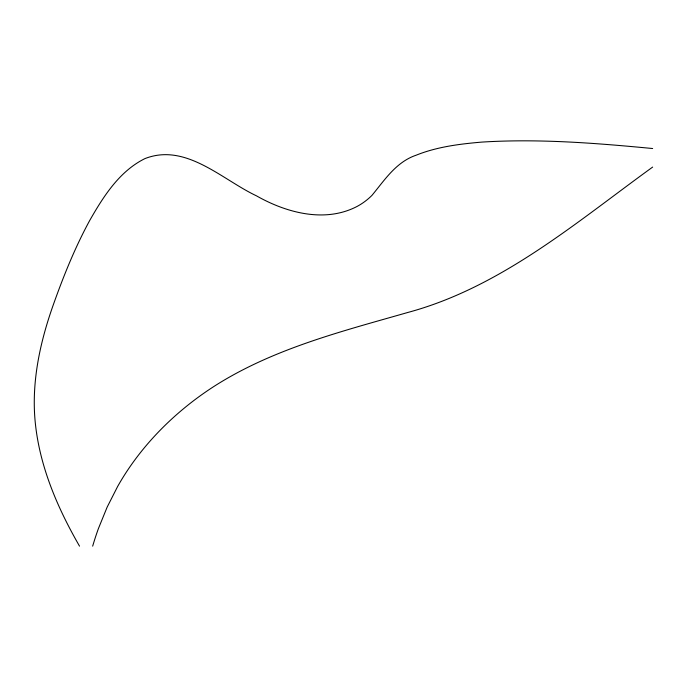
<?xml version="1.0" encoding="UTF-8"?>
<svg xmlns="http://www.w3.org/2000/svg" width="687" height="687" viewBox="0 0 687 687"><rect width="100%" height="100%" fill="white"/><g stroke="black" fill="none" stroke-linecap="round" stroke-linejoin="round"><path stroke-width="1.03" d="M652.65 167.078C576.135 222.425 500.892 287.381 407.786 312.473C341.774 331.383 273.666 348.541 215.048 385.733A318.777 318.777 0 0 0 194.73 399.851C168.367 419.783 145.009 443.845 126.786 471.471A255.77 255.77 0 0 0 117.666 486.422L107.163 507.092L98.421 528.552A304.143 304.143 0 0 0 92.668 546.148M652.65 148.521C595.921 143.111 538.806 138.525 481.81 142.097C459.577 143.995 437.069 146.803 416.219 155.176C396.176 161.952 384.711 179.934 371.985 195.348A63.419 63.419 0 0 1 357.274 206.34C325.071 223.266 286.299 212.79 256.406 195.804C221.97 179.565 185.859 142.604 144.948 158.594C119.349 171.235 103.419 196.499 89.705 220.493C75.063 247.414 63.573 275.916 53.32 304.753C39.872 342.65 31.095 383.063 35.355 423.424C39.915 467.203 57.734 508.346 79.529 546.148"/></g></svg>
